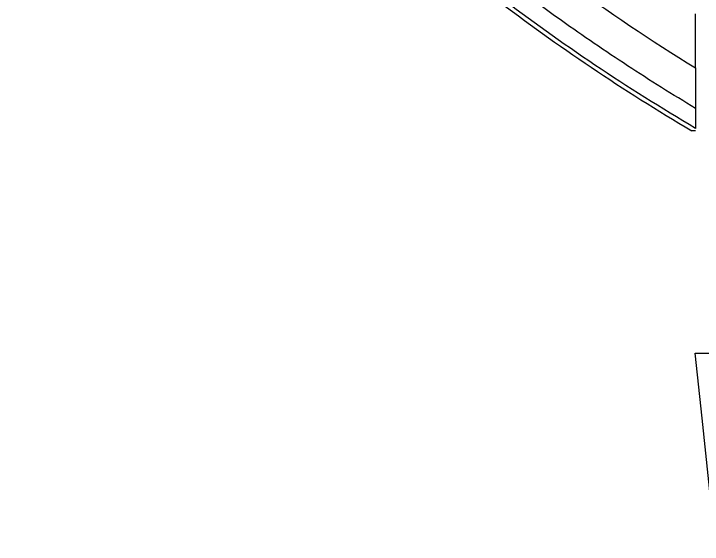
# Model space of a CAD drawing. Extents: x 9.3 to 87.2, y 0.6 to 68.8.
# Drawn here: x 34.991 to 36.881, y 3.259 to 4.716 of the extents above; entities that cross this region are included whole.
import ezdxf

# ---------------------------------------------------------------- set-up
doc = ezdxf.new("R2010")
doc.units = 0
doc.header["$MEASUREMENT"] = 0
doc.layers.add('OBJECT', color=7, linetype='CONTINUOUS')

msp = doc.modelspace()

# ---------------------------------------------------------------- linework, layer by layer
at = {"layer": 'OBJECT'}
for p, q in [((36.8625, 4.5678), (36.8625, 4.7164)), ((36.8625, 4.3952), (36.852, 4.3952)), ((36.8616, 3.7842), (36.8615, 3.7842))]:
    msp.add_line(p, q, dxfattribs=at)
at = {"layer": 'OBJECT', "flags": 128}
msp.add_lwpolyline([(36.9167, 3.2594), (36.8987, 3.4307), (36.8803, 3.6057), (36.8615, 3.7842)], dxfattribs=at)
at = {"layer": 'OBJECT'}
for points, knots in [([(36.8625, 4.4014), (36.6747, 4.5124), (36.4943, 4.6337), (36.2347, 4.8307), (36.1499, 4.899), (35.9841, 5.0405), (35.9033, 5.1137), (35.7462, 5.2642), (35.6699, 5.3417), (35.5215, 5.501), (35.4494, 5.583), (35.2407, 5.8342), (35.1113, 6.0091), (34.9912, 6.1911)], [0, 0, 0, 0, 0.25, 0.25, 0.375, 0.375, 0.5, 0.5, 0.625, 0.625, 0.75, 0.75, 1, 1, 1, 1]), ([(34.9916, 6.1905), (35.1092, 6.0071), (35.2368, 5.8315), (35.4431, 5.5796), (35.5143, 5.4976), (35.6619, 5.3374), (35.738, 5.2596), (35.8944, 5.1086), (35.9747, 5.0355), (36.1398, 4.8938), (36.2246, 4.8252), (36.4842, 4.6275), (36.6644, 4.5061), (36.852, 4.3952)], [0, 0, 0, 0, 0.25, 0.25, 0.375, 0.375, 0.5, 0.5, 0.625, 0.625, 0.75, 0.75, 1, 1, 1, 1]), ([(35.5625, 5.6718), (35.6567, 5.5643), (35.7544, 5.4604), (35.9065, 5.31), (35.9582, 5.2608), (36.0634, 5.1643), (36.1169, 5.1169), (36.3888, 4.8855), (36.6191, 4.7177), (36.8625, 4.5678)], [0, 0, 0, 0, 0.25, 0.25, 0.375, 0.375, 0.5, 0.5, 1, 1, 1, 1]), ([(36.8625, 4.4564), (36.7995, 4.4943), (36.7373, 4.5334), (36.6145, 4.6139), (36.554, 4.6552), (36.375, 4.7828), (36.259, 4.8724), (36.0901, 5.0136), (36.0345, 5.0619), (35.9255, 5.1602), (35.8719, 5.2104), (35.7143, 5.3637), (35.6131, 5.4697), (35.5156, 5.5794)], [0, 0, 0, 0, 0.125, 0.125, 0.25, 0.25, 0.5, 0.5, 0.625, 0.625, 0.75, 0.75, 1, 1, 1, 1]), ([(36.8625, 4.5678), (36.8625, 4.5553), (36.8625, 4.5432), (36.8625, 4.5257), (36.8625, 4.5199), (36.8625, 4.5087), (36.8625, 4.5034), (36.8625, 4.4933), (36.8625, 4.4885), (36.8625, 4.4796), (36.8625, 4.4754), (36.8625, 4.4646), (36.8625, 4.4592), (36.8625, 4.4564)], [0, 0, 0, 0, 0.25, 0.25, 0.375, 0.375, 0.5, 0.5, 0.625, 0.625, 0.75, 0.75, 1, 1, 1, 1]), ([(36.8616, 3.7842), (36.8633, 3.7842), (36.8666, 3.7842), (36.8871, 3.7842), (36.9142, 3.7842), (36.9413, 3.7842), (36.9584, 3.7842), (36.9639, 3.7842)], [0, 0, 0, 0, 0.284536, 0.523872, 0.715593, 0.908515, 1, 1, 1, 1])]:
    msp.add_open_spline(points, degree=3, knots=knots, dxfattribs=at)
msp.add_open_spline([(36.8625, 4.4564), (36.8625, 4.4326), (36.8625, 4.4141), (36.8625, 4.4014)], degree=3, dxfattribs=at)

doc.saveas('drawing.dxf')
